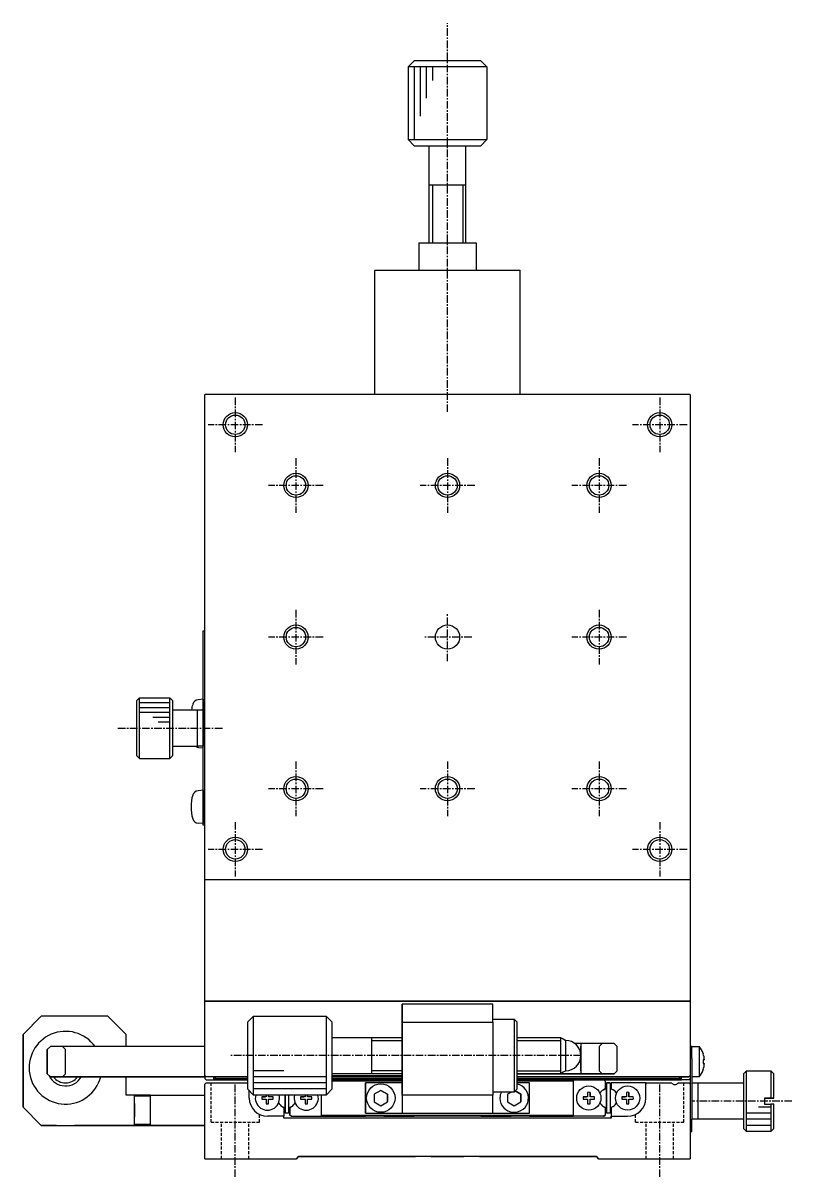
# Model space of a CAD drawing. Extents: x 483 to 812, y -95 to 104.
# Drawn here: x 685.5 to 812.3, y -85.9 to 104.3 of the extents above; entities that cross this region are included whole.
import ezdxf

# ---------------------------------------------------------------- set-up
doc = ezdxf.new("R2010")
doc.units = 0
doc.linetypes.add('CENTER', pattern=[2, 1.25, -0.25, 0.25, -0.25])
doc.linetypes.add('DASHED', pattern=[0.75, 0.5, -0.25])
doc.layers.get('0').update_dxf_attribs({"linetype": 'CONTINUOUS'})
doc.layers.add('CENTER', color=1, linetype='CENTER')

msp = doc.modelspace()

# ---------------------------------------------------------------- linework, layer by layer
at = {"color": 7, "linetype": 'CONTINUOUS'}
for p, q in [((750.018593, 98.097645), (749.018593, 97.097645)), ((749.018593, 97.097645), (749.018593, 85.097645)), ((761.018593, 98.097645), (750.018593, 98.097645)), ((761.018593, 98.097645), (762.018593, 97.097645)), ((762.018593, 97.097645), (762.018593, 85.097645)), ((750.018593, 84.097645), (749.018593, 85.097645)), ((750.018593, 84.097645), (761.018593, 84.097645)), ((752.518593, 68.097645), (752.518593, 84.097645)), ((758.518593, 68.097645), (758.518593, 84.097645)), ((761.018593, 84.097645), (762.018593, 85.097645)), ((758.518593, 77.597645), (752.518593, 77.597645)), ((750.768593, 68.097645), (750.768593, 63.597645)), ((750.768593, 68.097645), (760.268593, 68.097645)), ((760.268593, 68.097645), (760.268593, 63.597645)), ((743.518593, 43.097647), (743.518593, 63.597645)), ((743.518593, 63.597645), (767.518591, 63.597645)), ((767.518591, 43.097647), (767.518591, 63.597645)), ((795.518591, 43.097647), (715.518591, 43.097647)), ((715.518593, -56.902355), (715.518593, 43.097647)), ((795.518591, 43.097647), (795.518591, -56.902355)), ((715.218591, -27.902353), (715.218591, 4.097647)), ((715.218591, 4.097647), (715.518591, 4.097647)), ((704.218591, -7.402353), (704.718591, -6.902353)), ((704.218591, -7.402353), (704.218591, -16.402351)), ((704.718591, -6.902353), (709.718591, -6.902353)), ((709.718591, -6.902353), (710.218591, -7.402353)), ((710.218591, -16.402351), (710.218591, -7.402353)), ((715.218591, -7.152353), (714.371343, -7.226477)), ((715.218591, -7.152353), (715.218591, -8.902353)), ((710.218591, -8.902353), (714.218591, -8.902353)), ((714.218591, -8.902353), (714.218591, -14.902353)), ((714.218591, -8.902353), (714.218591, -14.902353)), ((714.218591, -8.902353), (715.218591, -8.902353)), ((715.218591, -8.902353), (715.218591, -14.902353)), ((710.218591, -14.902353), (714.218591, -14.902353)), ((715.218591, -14.902353), (714.218591, -14.902353)), ((714.451141, -15.085209), (715.218591, -15.152353)), ((704.218591, -16.402351), (704.718591, -16.902353)), ((704.718591, -16.902353), (709.718591, -16.902353)), ((709.718591, -16.902353), (710.218591, -16.402351)), ((715.218591, -22.152353), (714.371343, -22.226477)), ((715.218591, -22.152353), (715.218591, -27.652353)), ((715.218591, -27.652353), (714.371343, -27.578227)), ((715.518591, -27.902353), (715.218591, -27.902353)), ((795.518591, -36.902353), (715.518591, -36.902353)), ((715.518593, -69.202355), (715.518593, -56.902355)), ((715.518593, -56.902355), (795.518593, -56.902355)), ((795.518591, -56.902355), (715.518593, -56.902355)), ((795.518593, -56.902355), (795.518593, -69.202355)), ((748.018593, -57.402355), (748.018593, -60.402355)), ((748.018593, -60.402355), (748.018593, -57.402355)), ((763.018593, -57.402355), (748.018593, -57.402355)), ((763.018593, -60.402355), (763.018593, -57.402355)), ((685.518593, -62.402355), (688.518593, -59.402355)), ((699.518593, -59.402355), (688.518593, -59.402355)), ((699.518593, -59.402355), (702.518593, -62.402355)), ((722.518593, -60.402355), (723.518593, -59.402355)), ((722.518593, -60.402355), (722.518593, -71.402355)), ((722.518593, -60.402355), (722.518593, -65.852544)), ((723.518593, -72.402355), (723.518593, -59.402355)), ((723.518593, -59.402355), (735.518593, -59.402355)), ((735.518593, -59.402355), (735.518593, -65.961223)), ((735.518593, -59.402355), (736.518593, -60.402355)), ((736.518593, -65.952166), (736.518593, -60.402355)), ((748.018593, -72.402355), (748.018593, -60.402355)), ((748.018593, -60.402355), (748.018593, -62.902355)), ((748.018593, -60.402355), (763.018593, -60.402355)), ((763.018593, -59.902355), (766.518593, -59.902355)), ((763.018593, -60.402355), (763.018593, -72.402355)), ((766.518593, -59.902355), (766.518593, -71.902355)), ((766.518593, -59.902355), (767.018593, -60.402355)), ((767.018593, -71.402355), (767.018593, -60.402355)), ((685.518593, -62.402355), (685.518593, -74.402355)), ((685.518593, -74.402355), (685.518593, -62.402355)), ((702.518593, -64.402355), (702.518593, -62.402355)), ((748.018593, -61.152355), (748.018593, -70.652355)), ((748.018593, -61.152355), (748.018593, -62.902355)), ((689.518593, -64.902355), (690.018593, -64.402355)), ((692.018593, -64.402355), (690.018593, -64.402355)), ((692.018593, -64.402355), (692.518593, -64.902355)), ((715.518593, -64.402355), (692.018593, -64.402355)), ((736.518593, -62.902355), (743.018593, -62.902355)), ((743.013593, -62.902355), (743.018593, -62.902355)), ((743.018593, -63.085399), (743.018593, -62.90235)), ((743.018593, -62.902355), (743.023593, -62.902355)), ((743.018593, -62.902355), (748.018593, -62.902355)), ((743.018593, -65.829499), (743.018593, -63.085399)), ((767.018593, -62.902355), (774.152568, -62.902355)), ((774.152568, -62.902355), (774.152568, -65.929525)), ((774.152568, -62.902355), (774.58558, -63.152355)), ((774.58558, -63.152355), (775.018593, -63.402355)), ((775.018593, -65.924996), (775.018593, -63.402355)), ((777.518593, -63.902355), (776.518593, -63.902355)), ((777.518593, -63.902355), (777.518593, -65.902355)), ((777.518593, -63.902355), (777.518593, -64.402355)), ((781.018593, -63.902355), (777.518593, -63.902355)), ((777.518593, -68.402355), (777.518593, -64.402355)), ((780.518593, -64.402355), (781.018593, -63.902355)), ((780.518593, -64.402355), (780.518593, -68.402355)), ((783.018593, -63.902355), (781.018593, -63.902355)), ((783.018593, -63.902355), (783.518593, -64.402355)), ((783.518593, -68.402355), (783.518593, -64.402355)), ((795.818593, -64.402355), (795.518593, -64.402355)), ((795.818593, -66.402355), (795.818593, -64.402355)), ((795.818593, -64.402355), (797.041092, -64.402355)), ((797.041092, -64.402355), (797.041092, -69.402355)), ((689.518593, -64.902355), (689.518593, -68.902355)), ((689.518593, -68.902355), (689.518593, -64.902355)), ((692.518593, -68.902355), (692.518593, -64.902355)), ((722.518593, -65.852544), (722.518593, -71.402355)), ((735.518593, -65.961223), (735.518593, -72.402355)), ((736.518593, -71.402355), (736.518593, -65.952166)), ((743.018593, -65.902355), (743.018593, -65.829499)), ((743.018593, -68.719311), (743.018593, -65.902355)), ((774.152568, -65.929525), (774.152568, -68.902355)), ((775.018593, -68.402355), (775.018593, -65.924996)), ((777.518593, -65.902355), (777.518593, -68.902355)), ((795.818593, -66.402355), (795.818593, -76.402355)), ((797.683895, -65.552355), (797.683895, -65.58611)), ((797.683895, -65.552355), (797.683895, -65.58611)), ((775.018593, -68.402355), (774.58558, -68.652355)), ((777.518593, -68.402355), (777.518593, -68.902355)), ((781.018593, -68.902355), (780.518593, -68.402355)), ((783.518593, -68.402355), (783.018593, -68.902355)), ((783.018593, -68.902355), (783.518593, -68.402355)), ((797.683895, -66.602355), (797.683895, -67.202355)), ((797.896029, -66.602355), (797.683895, -66.602355)), ((797.683895, -67.202355), (797.896029, -67.202355)), ((797.683895, -68.2186), (797.683895, -68.252355)), ((797.683895, -68.2186), (797.683895, -68.252355)), ((804.318593, -68.902355), (804.818593, -68.402355)), ((804.818593, -78.402355), (804.818593, -68.402355)), ((804.818593, -68.402355), (808.818593, -68.402355)), ((808.818593, -68.402355), (808.818593, -72.901975)), ((808.818593, -68.402355), (809.318593, -68.902355)), ((690.018593, -69.402355), (689.518593, -68.902355)), ((689.518593, -68.902355), (690.018593, -69.402355)), ((690.018593, -69.402355), (692.018593, -69.402355)), ((706.518593, -69.402355), (690.018593, -69.402355)), ((692.518593, -68.902355), (692.018593, -69.402355)), ((692.018593, -69.402355), (715.518593, -69.402355)), ((702.518593, -72.402355), (702.518593, -69.402355)), ((715.518593, -69.402355), (706.518593, -69.402355)), ((715.518593, -69.202355), (715.518593, -69.702355)), ((715.718593, -69.402355), (715.518593, -69.202355)), ((715.518593, -69.202355), (715.718593, -69.402355)), ((715.518593, -69.402355), (715.518593, -69.702355)), ((715.718593, -69.902355), (715.518593, -69.702355)), ((715.518593, -69.702355), (715.718593, -69.902355)), ((715.818593, -69.402355), (715.718593, -69.402355)), ((716.918593, -69.402355), (715.718593, -69.402355)), ((715.718593, -69.902355), (716.918593, -69.902355)), ((715.718593, -69.902355), (716.918593, -69.902355)), ((722.518593, -69.402355), (715.818593, -69.402355)), ((716.918593, -69.402355), (716.918593, -69.902355)), ((716.918593, -69.402355), (716.918593, -69.902355)), ((716.918593, -69.402355), (722.518593, -69.402355)), ((717.018593, -69.902355), (716.918593, -69.902355)), ((716.918593, -69.902355), (717.018593, -69.902355)), ((717.218593, -69.702355), (717.018593, -69.902355)), ((722.518593, -69.902355), (717.018593, -69.902355)), ((717.018593, -69.902355), (720.518593, -69.902355)), ((717.218593, -69.402355), (717.218593, -69.702355)), ((717.218593, -69.702355), (722.518593, -69.702355)), ((722.518593, -69.902355), (720.518593, -69.902355)), ((722.518593, -69.902355), (720.518593, -69.902355)), ((720.518593, -69.902355), (722.518593, -69.902355)), ((743.018593, -68.902355), (736.518593, -68.902355)), ((736.518593, -69.202355), (748.018593, -69.202355)), ((748.018593, -69.402355), (736.518593, -69.402355)), ((736.518593, -69.402355), (748.018593, -69.402355)), ((736.518593, -69.702355), (748.018593, -69.702355)), ((736.518593, -69.902355), (748.018593, -69.902355)), ((748.018593, -70.102355), (736.518593, -70.102355)), ((743.018593, -68.902355), (743.013593, -68.902355)), ((743.018593, -68.90236), (743.018593, -68.719311)), ((743.023593, -68.902355), (743.018593, -68.902355)), ((748.018593, -68.902355), (743.018593, -68.902355)), ((748.018593, -68.902355), (748.018593, -70.402355)), ((748.018593, -68.902355), (748.018593, -70.652355)), ((774.152568, -68.902355), (767.018593, -68.902355)), ((795.218593, -69.402355), (767.018593, -69.402355)), ((767.018593, -69.402355), (794.118593, -69.402355)), ((767.018593, -69.702355), (793.818593, -69.702355)), ((767.018593, -69.902355), (776.318593, -69.902355)), ((776.318593, -70.102355), (767.018593, -70.102355)), ((767.018612, -68.902355), (774.152568, -68.902355)), ((774.152568, -68.902355), (767.018612, -68.902355)), ((774.58558, -68.652355), (774.152568, -68.902355)), ((774.152568, -68.902355), (777.518593, -68.902355)), ((783.018593, -68.902355), (774.152568, -68.902355)), ((776.318593, -70.102355), (776.318593, -69.902355)), ((776.318593, -69.902355), (781.218593, -69.902355)), ((776.318593, -75.702355), (776.318593, -70.102355)), ((777.518593, -68.902355), (781.018593, -68.902355)), ((781.018593, -68.902355), (783.018593, -68.902355)), ((781.218593, -69.902355), (781.318593, -69.902355)), ((794.018593, -69.902355), (781.318593, -69.902355)), ((784.018593, -69.902355), (781.318593, -69.902355)), ((784.018593, -69.902355), (781.318593, -69.902355)), ((781.318593, -69.902355), (784.018593, -69.902355)), ((781.518593, -70.102355), (781.318593, -69.902355)), ((781.518593, -70.102355), (781.518593, -71.357943)), ((784.018593, -69.902355), (794.018593, -69.902355)), ((793.818593, -69.702355), (793.818593, -69.402355)), ((793.818593, -69.702355), (794.018593, -69.902355)), ((794.118593, -69.902355), (794.018593, -69.902355)), ((794.018593, -69.902355), (794.118593, -69.902355)), ((794.118593, -69.902355), (794.118593, -69.402355)), ((794.118593, -69.402355), (795.318593, -69.402355)), ((795.318593, -69.902355), (794.118593, -69.902355)), ((795.318593, -69.902355), (794.118593, -69.902355)), ((795.318593, -69.402355), (795.218593, -69.402355)), ((795.518593, -69.202355), (795.318593, -69.402355)), ((795.318593, -69.402355), (795.518593, -69.202355)), ((795.518593, -69.702355), (795.318593, -69.902355)), ((795.318593, -69.902355), (795.518593, -69.702355)), ((795.518593, -69.202355), (795.518593, -69.702355)), ((795.518593, -69.702355), (795.518593, -70.602355)), ((795.518593, -69.702355), (795.518593, -70.602355)), ((797.041092, -69.402355), (795.818593, -69.402355)), ((804.318593, -68.902355), (804.318593, -77.902355)), ((809.318593, -72.902696), (809.318593, -68.902355)), ((809.318593, -72.902014), (809.318593, -68.902355)), ((715.518593, -70.602355), (715.718593, -70.402355)), ((715.518593, -82.902355), (715.518593, -70.602355)), ((715.718593, -70.402355), (715.818593, -70.402355)), ((715.818593, -70.402355), (722.518593, -70.402355)), ((723.518593, -72.402355), (722.518593, -71.402355)), ((722.818593, -72.902355), (722.818593, -71.702355)), ((736.518593, -71.402355), (735.518593, -72.402355)), ((742.018593, -70.402355), (742.018593, -75.402355)), ((748.018593, -70.402355), (742.018593, -70.402355)), ((742.018593, -75.402355), (742.018593, -70.402355)), ((744.518593, -71.632184), (743.418593, -72.26727)), ((743.418593, -72.26727), (743.418593, -73.53744)), ((745.618593, -72.26727), (744.518593, -71.632184)), ((744.518593, -71.632184), (745.618593, -72.26727)), ((745.618593, -73.53744), (745.618593, -72.26727)), ((745.618593, -72.26727), (745.618593, -73.53744)), ((748.018593, -70.402355), (748.018593, -75.402355)), ((766.518593, -71.902355), (763.018593, -71.902355)), ((766.050644, -71.902355), (765.418593, -72.26727)), ((765.418593, -72.26727), (765.418593, -73.53744)), ((767.018593, -71.402355), (766.518593, -71.902355)), ((767.618593, -72.26727), (766.689874, -71.731074)), ((766.689874, -71.731074), (767.618593, -72.26727)), ((769.018593, -70.402355), (767.018593, -70.402355)), ((767.618593, -73.53744), (767.618593, -72.26727)), ((767.618593, -72.26727), (767.618593, -73.53744)), ((769.018593, -75.402355), (769.018593, -70.402355)), ((778.618593, -71.973646), (778.618593, -72.702355)), ((779.018593, -72.702355), (779.018593, -71.973646)), ((779.018593, -71.973646), (779.018593, -72.515963)), ((781.518593, -71.357943), (781.224843, -71.52754)), ((781.224843, -71.52754), (781.518593, -71.357943)), ((781.718593, -70.402355), (782.318593, -70.402355)), ((781.718593, -70.402355), (781.718593, -75.402355)), ((781.718593, -70.402355), (781.718593, -71.343459)), ((782.318593, -70.402355), (781.718593, -70.402355)), ((781.718593, -74.552355), (781.718593, -71.252355)), ((781.718593, -71.343459), (781.718593, -71.252355)), ((781.718593, -71.343459), (781.718593, -71.252355)), ((781.718593, -71.343459), (781.718593, -71.252355)), ((781.718593, -71.343459), (781.718593, -71.252355)), ((781.718593, -71.343459), (781.718593, -71.252355)), ((781.718593, -71.343459), (781.718593, -71.252355)), ((781.718593, -71.343459), (781.718593, -71.252355)), ((781.718593, -71.343459), (781.718593, -71.252355)), ((781.718593, -71.343459), (781.718593, -71.252355)), ((781.718593, -71.343459), (781.718593, -71.252355)), ((781.718593, -71.343459), (781.718593, -71.252355)), ((781.718593, -71.343459), (781.718593, -71.252355)), ((781.718593, -71.343459), (781.718593, -71.252355)), ((781.718593, -71.343459), (781.718593, -71.252355)), ((781.718593, -71.343459), (781.718593, -71.252355)), ((781.718593, -71.343459), (781.718593, -71.252355)), ((781.718593, -71.343459), (781.718593, -71.252355)), ((781.718593, -71.343459), (781.718593, -71.252355)), ((781.718593, -71.343459), (781.718593, -71.252355)), ((781.718593, -71.343459), (781.718593, -71.252355)), ((781.718593, -71.343459), (781.718593, -71.252355)), ((781.718593, -71.343459), (781.718593, -71.252355)), ((781.718593, -71.343459), (781.718593, -71.252355)), ((781.718593, -71.343459), (781.718593, -71.252355)), ((781.718593, -71.343459), (781.718593, -71.252355)), ((781.718593, -71.343459), (781.718593, -71.252355)), ((781.718593, -71.343459), (781.718593, -71.252355)), ((781.718593, -71.343459), (781.718593, -71.252355)), ((781.718593, -71.343459), (781.718593, -71.252355)), ((781.718593, -71.343459), (781.718593, -71.252355)), ((781.718593, -71.343459), (781.718593, -71.252355)), ((782.318593, -70.402355), (782.318593, -75.402355)), ((782.518593, -70.402355), (782.518593, -71.357943)), ((788.218593, -70.402355), (782.518593, -70.402355)), ((782.518593, -70.402355), (782.518593, -71.357943)), ((782.518593, -71.357943), (782.812343, -71.52754)), ((782.518593, -71.357943), (782.812343, -71.52754)), ((785.018593, -71.973646), (785.018593, -72.702355)), ((785.418593, -72.702355), (785.418593, -71.973646)), ((785.418593, -71.973646), (785.418593, -72.515963)), ((788.218593, -72.902355), (788.218593, -70.402355)), ((788.218593, -70.402355), (788.218593, -70.602355)), ((788.218593, -70.402355), (792.357155, -70.402355)), ((788.218593, -72.902355), (788.218593, -70.602355)), ((792.706343, -70.602355), (792.357155, -70.402355)), ((793.680031, -70.402355), (793.330843, -70.602355)), ((793.680031, -70.402355), (795.218593, -70.402355)), ((795.218593, -70.402355), (795.318593, -70.402355)), ((795.318593, -70.402355), (795.518593, -70.602355)), ((795.518593, -70.602355), (795.518593, -82.902355)), ((795.818593, -70.402355), (796.818593, -70.402355)), ((796.818593, -70.402355), (796.818593, -76.402355)), ((796.818593, -70.402355), (796.818593, -76.402355)), ((796.818593, -70.402355), (804.318593, -70.402355)), ((706.518593, -72.402355), (702.518593, -72.402355)), ((703.918593, -77.252355), (703.918593, -72.552355)), ((703.918593, -77.252355), (703.918593, -72.552355)), ((703.918593, -72.552355), (706.518593, -72.552355)), ((703.918593, -73.802355), (703.918593, -74.902355)), ((703.918593, -74.902355), (703.918593, -73.802355)), ((706.518593, -72.402355), (715.518593, -72.402355)), ((706.518593, -77.402355), (706.518593, -72.402355)), ((706.518593, -72.402355), (706.518593, -72.552355)), ((735.518593, -72.402355), (723.518593, -72.402355)), ((725.618593, -72.702355), (724.889884, -72.702355)), ((724.889884, -72.702355), (725.432201, -72.702355)), ((724.889884, -73.102355), (725.618593, -73.102355)), ((725.618593, -72.402355), (725.618593, -72.702355)), ((725.618593, -73.102355), (725.618593, -73.831064)), ((726.018593, -72.399218), (726.018593, -72.515963)), ((726.018593, -72.702355), (726.018593, -72.402355)), ((726.747302, -72.702355), (726.018593, -72.702355)), ((726.018593, -73.102355), (726.747302, -73.102355)), ((726.018593, -73.831064), (726.018593, -73.102355)), ((726.018593, -73.831064), (726.018593, -73.288747)), ((726.747302, -72.702355), (726.204985, -72.702355)), ((728.718593, -72.402355), (728.718593, -75.402355)), ((728.718593, -74.552355), (728.718593, -72.402355)), ((729.318593, -72.402355), (729.318593, -75.402355)), ((732.018593, -72.702355), (731.289884, -72.702355)), ((731.289884, -72.702355), (731.832201, -72.702355)), ((731.289884, -73.102355), (732.018593, -73.102355)), ((732.018593, -72.402355), (732.018593, -72.702355)), ((732.018593, -73.102355), (732.018593, -73.831064)), ((732.418593, -72.399218), (732.418593, -72.515963)), ((732.418593, -72.702355), (732.418593, -72.402355)), ((733.147302, -72.702355), (732.418593, -72.702355)), ((732.418593, -73.102355), (733.147302, -73.102355)), ((732.418593, -73.831064), (732.418593, -73.102355)), ((732.418593, -73.831064), (732.418593, -73.288747)), ((733.147302, -72.702355), (732.604985, -72.702355)), ((734.718593, -75.702355), (734.718593, -72.402355)), ((734.718593, -75.902355), (734.718593, -72.402355)), ((743.418593, -73.53744), (744.518593, -74.172526)), ((744.518593, -74.172526), (745.618593, -73.53744)), ((763.018593, -72.402355), (748.018593, -72.402355)), ((748.018593, -72.402355), (748.018593, -75.402355)), ((763.018593, -75.402355), (763.018593, -72.402355)), ((765.418593, -73.53744), (766.518593, -74.172526)), ((766.518593, -74.172526), (767.618593, -73.53744)), ((778.618593, -72.702355), (777.889884, -72.702355)), ((777.889884, -72.702355), (778.432201, -72.702355)), ((777.889884, -73.102355), (778.618593, -73.102355)), ((778.618593, -73.102355), (778.618593, -73.831064)), ((779.747302, -72.702355), (779.018593, -72.702355)), ((779.018593, -73.102355), (779.747302, -73.102355)), ((779.018593, -73.831064), (779.018593, -73.102355)), ((779.018593, -73.831064), (779.018593, -73.288747)), ((779.747302, -72.702355), (779.204985, -72.702355)), ((785.018593, -72.702355), (784.289884, -72.702355)), ((784.289884, -72.702355), (784.832201, -72.702355)), ((784.289884, -73.102355), (785.018593, -73.102355)), ((785.018593, -73.102355), (785.018593, -73.831064)), ((786.147302, -72.702355), (785.418593, -72.702355)), ((785.418593, -73.102355), (786.147302, -73.102355)), ((785.418593, -73.831064), (785.418593, -73.102355)), ((785.418593, -73.831064), (785.418593, -73.288747)), ((786.147302, -72.702355), (785.604985, -72.702355)), ((807.818593, -72.901975), (807.818593, -73.901975)), ((808.818593, -72.901975), (807.818593, -72.901975)), ((807.818593, -72.901975), (807.818593, -72.902735)), ((807.818593, -72.902735), (808.818593, -72.902735)), ((807.818593, -72.902735), (807.818593, -73.902735)), ((807.818593, -73.901975), (808.818593, -73.901975)), ((808.818593, -72.901975), (809.318593, -72.902014)), ((809.318593, -72.902696), (808.818593, -72.902735)), ((808.818593, -73.901975), (808.818593, -78.402355)), ((809.318593, -73.902014), (808.818593, -73.901975)), ((809.318593, -72.902696), (809.318593, -72.902014)), ((809.318593, -77.902355), (809.318593, -73.902014)), ((809.318593, -73.902014), (809.318593, -73.902696)), ((809.318593, -77.902355), (809.318593, -73.902696)), ((688.518593, -77.402355), (685.518593, -74.402355)), ((685.518593, -74.402355), (688.518593, -77.402355)), ((703.918593, -76.002355), (703.918593, -74.902355)), ((703.918593, -74.902355), (703.918593, -76.002355)), ((728.518593, -75.902355), (725.818593, -75.902355)), ((728.224843, -74.27717), (728.518593, -74.446767)), ((728.518593, -74.446767), (728.518593, -75.902355)), ((728.518593, -76.202355), (728.518593, -75.902355)), ((728.718593, -74.552355), (728.718593, -74.461251)), ((728.718593, -74.552355), (728.718593, -74.461251)), ((728.718593, -74.552355), (728.718593, -74.461251)), ((728.718593, -74.552355), (728.718593, -74.461251)), ((728.718593, -74.552355), (728.718593, -74.461251)), ((728.718593, -74.552355), (728.718593, -74.461251)), ((728.718593, -74.552355), (728.718593, -74.461251)), ((728.718593, -74.552355), (728.718593, -74.461251)), ((728.718593, -74.552355), (728.718593, -74.461251)), ((728.718593, -74.552355), (728.718593, -74.461251)), ((728.718593, -74.461251), (728.718593, -75.402355)), ((728.718593, -74.552355), (728.718593, -74.461251)), ((728.718593, -74.552355), (728.718593, -74.461251)), ((728.718593, -74.552355), (728.718593, -74.461251)), ((728.718593, -74.552355), (728.718593, -74.461251)), ((728.718593, -74.552355), (728.718593, -74.461251)), ((728.718593, -74.552355), (728.718593, -74.461251)), ((728.718593, -74.552355), (728.718593, -74.461251)), ((728.718593, -74.552355), (728.718593, -74.461251)), ((728.718593, -74.552355), (728.718593, -74.461251)), ((728.718593, -74.552355), (728.718593, -74.461251)), ((728.718593, -74.552355), (728.718593, -74.461251)), ((729.318593, -75.402355), (728.718593, -75.402355)), ((729.518593, -74.446767), (729.812343, -74.27717)), ((729.518593, -75.702355), (729.518593, -74.446767)), ((729.518593, -74.446767), (729.518593, -75.702355)), ((729.718593, -75.902355), (729.518593, -75.702355)), ((729.718593, -75.902355), (729.518593, -75.702355)), ((729.818593, -75.902355), (729.718593, -75.902355)), ((729.718593, -75.902355), (729.818593, -75.902355)), ((729.818593, -75.902355), (734.718593, -75.902355)), ((729.818593, -75.902355), (734.718593, -75.902355)), ((734.718593, -75.702355), (734.718593, -75.902355)), ((734.718593, -75.702355), (776.318593, -75.702355)), ((776.318593, -75.902355), (734.718593, -75.902355)), ((734.718593, -75.902355), (742.018598, -75.902355)), ((742.018598, -75.902355), (736.268593, -75.902355)), ((742.018598, -75.902355), (736.268593, -75.902355)), ((742.018598, -75.902355), (736.268593, -75.902355)), ((742.018598, -75.902355), (736.268593, -75.902355)), ((742.018593, -75.402355), (748.018593, -75.402355)), ((742.018593, -75.402355), (754.018598, -75.402355)), ((745.018588, -75.902355), (747.518593, -75.902355)), ((747.518593, -75.902355), (750.018593, -75.902355)), ((750.018593, -75.902355), (747.518593, -75.902355)), ((751.518593, -75.902355), (747.518593, -75.902355)), ((748.018593, -75.402355), (763.018593, -75.402355)), ((757.018588, -75.402355), (763.018593, -75.402355)), ((763.518593, -75.902355), (759.518593, -75.902355)), ((761.018593, -75.902355), (763.518593, -75.902355)), ((763.518593, -75.902355), (761.018593, -75.902355)), ((763.018593, -75.402355), (769.018593, -75.402355)), ((763.018593, -75.402355), (769.018593, -75.402355)), ((763.518593, -75.902355), (766.018598, -75.902355)), ((769.018588, -75.902355), (776.318593, -75.902355)), ((774.768593, -75.902355), (769.018588, -75.902355)), ((774.768593, -75.902355), (769.018588, -75.902355)), ((774.768593, -75.902355), (769.018588, -75.902355)), ((774.768593, -75.902355), (769.018588, -75.902355)), ((776.318593, -75.902355), (776.318593, -75.702355)), ((781.218593, -75.902355), (776.318593, -75.902355)), ((781.218593, -75.902355), (776.318593, -75.902355)), ((781.218593, -75.902355), (781.318593, -75.902355)), ((781.318593, -75.902355), (781.218593, -75.902355)), ((781.224843, -74.27717), (781.518593, -74.446767)), ((781.518593, -75.702355), (781.318593, -75.902355)), ((781.318593, -75.902355), (781.518593, -75.702355)), ((781.518593, -74.446767), (781.518593, -75.702355)), ((781.718593, -74.552355), (781.718593, -74.461251)), ((781.718593, -74.552355), (781.718593, -74.461251)), ((781.718593, -74.552355), (781.718593, -74.461251)), ((781.718593, -74.552355), (781.718593, -74.461251)), ((781.718593, -74.552355), (781.718593, -74.461251)), ((781.718593, -74.552355), (781.718593, -74.461251)), ((781.718593, -74.552355), (781.718593, -74.461251)), ((781.718593, -74.461251), (781.718593, -75.402355)), ((781.718593, -74.552355), (781.718593, -74.461251)), ((781.718593, -74.552355), (781.718593, -74.461251)), ((781.718593, -74.552355), (781.718593, -74.461251)), ((781.718593, -74.552355), (781.718593, -74.461251)), ((781.718593, -74.552355), (781.718593, -74.461251)), ((781.718593, -74.552355), (781.718593, -74.461251)), ((781.718593, -74.552355), (781.718593, -74.461251)), ((781.718593, -74.552355), (781.718593, -74.461251)), ((782.318593, -75.402355), (781.718593, -75.402355)), ((782.812343, -74.27717), (782.518593, -74.446767)), ((782.518593, -74.446767), (782.518593, -75.902355)), ((782.518593, -74.446767), (782.518593, -75.902355)), ((782.518593, -75.902355), (785.218593, -75.902355)), ((782.518593, -75.902355), (782.518593, -76.202355)), ((782.518593, -76.202355), (782.518593, -75.902355)), ((688.518593, -77.402355), (706.518593, -77.402355)), ((691.018598, -77.402355), (688.518593, -77.402355)), ((706.518593, -77.402355), (694.018588, -77.402355)), ((706.518593, -77.252355), (703.918593, -77.252355)), ((706.518593, -77.252355), (706.518593, -77.402355)), ((706.518593, -77.402355), (715.518593, -77.402355)), ((715.518593, -77.402355), (706.518593, -77.402355)), ((782.518593, -76.202355), (728.518593, -76.202355)), ((795.818593, -78.402355), (795.818593, -76.402355)), ((796.818593, -76.402355), (795.818593, -76.402355)), ((804.318593, -76.402355), (796.818593, -76.402355)), ((804.818593, -78.402355), (804.318593, -77.902355)), ((809.318593, -77.902355), (808.818593, -78.402355)), ((795.518593, -78.402355), (795.818593, -78.402355)), ((795.818593, -78.402355), (795.518593, -78.402355)), ((808.818593, -78.402355), (804.818593, -78.402355)), ((715.518593, -82.902355), (730.618593, -82.902355)), ((730.968593, -82.552355), (730.618593, -82.902355)), ((730.618593, -82.902355), (730.968593, -82.552355)), ((780.068593, -82.552355), (730.968593, -82.552355)), ((730.968593, -82.552355), (750.218598, -82.552355)), ((742.518593, -82.552355), (736.518593, -82.552355)), ((742.518593, -82.552355), (736.518593, -82.552355)), ((742.518593, -82.552355), (736.518593, -82.552355)), ((742.518593, -82.552355), (736.518593, -82.552355)), ((752.818588, -82.552355), (758.218598, -82.552355)), ((757.518593, -82.552355), (753.518593, -82.552355)), ((757.518593, -82.552355), (753.518593, -82.552355)), ((760.818588, -82.552355), (780.068593, -82.552355)), ((774.518593, -82.552355), (768.518593, -82.552355)), ((774.518593, -82.552355), (768.518593, -82.552355)), ((774.518593, -82.552355), (768.518593, -82.552355)), ((774.518593, -82.552355), (768.518593, -82.552355)), ((780.418593, -82.902355), (780.068593, -82.552355)), ((780.068593, -82.552355), (780.418593, -82.902355)), ((780.418593, -82.902355), (795.518593, -82.902355))]:
    msp.add_line(p, q, dxfattribs=at)
at = {"color": 3, "linetype": 'CONTINUOUS'}
for p, q in [((762.018593, 97.097645), (749.018593, 97.097645)), ((750.018593, 97.097645), (750.018593, 85.097645)), ((751.018593, 97.097645), (751.018593, 88.981451)), ((752.018593, 97.097645), (752.018593, 91.927001)), ((753.018593, 97.097645), (753.018593, 94.863477)), ((749.018593, 85.097645), (762.018593, 85.097645)), ((753.018595, 77.597645), (753.018593, 68.097645)), ((758.018589, 77.597645), (758.018591, 68.097645)), ((704.718591, -16.902353), (704.718591, -6.902353)), ((709.718591, -16.902353), (709.718591, -6.902353)), ((704.718591, -7.702353), (709.718591, -7.702353)), ((704.718591, -8.502353), (709.718591, -8.502353)), ((704.718591, -9.302353), (709.718591, -9.302353)), ((706.901921, -10.102353), (709.718591, -10.102353)), ((707.810969, -10.902353), (709.718591, -10.902353)), ((743.018593, -63.402355), (748.018593, -63.402355)), ((767.018593, -63.402355), (774.152568, -63.402355)), ((728.518593, -68.402355), (723.518593, -68.402355)), ((748.018593, -68.402355), (743.018593, -68.402355)), ((767.018612, -68.402355), (774.152568, -68.402355)), ((735.518593, -69.402355), (723.518593, -69.402355)), ((735.518593, -70.402355), (723.518593, -70.402355)), ((735.518593, -71.402355), (723.518593, -71.402355)), ((808.818593, -75.402355), (804.818593, -75.402355)), ((808.818593, -74.402355), (806.818593, -74.402355)), ((808.818593, -76.402355), (804.818593, -76.402355)), ((808.818593, -77.402355), (804.818593, -77.402355))]:
    msp.add_line(p, q, dxfattribs=at)
at = {"color": 3, "linetype": 'DASHED'}
for p, q in [((716.518593, -76.902355), (716.518593, -70.402355)), ((794.518593, -76.902355), (794.518593, -70.402355)), ((724.518593, -76.902355), (724.518593, -75.606056)), ((786.518593, -76.902355), (786.518593, -75.606056)), ((716.518593, -76.902355), (724.518593, -76.902355)), ((718.268593, -82.902355), (718.268593, -76.902355)), ((722.768593, -82.902355), (722.768593, -76.902355)), ((786.518593, -76.902355), (794.518593, -76.902355)), ((788.268593, -82.902355), (788.268593, -76.902355)), ((792.768593, -82.902355), (792.768593, -76.902355))]:
    msp.add_line(p, q, dxfattribs=at)
at = {"color": 3, "linetype": 'CONTINUOUS'}
for centre in [(720.518591, 38.097647), (790.518591, 38.097647), (730.518591, 28.097647), (755.518591, 28.097647), (780.518591, 28.097647), (730.518591, 3.097647), (780.518591, 3.097647), (730.518591, -21.902353), (755.518591, -21.902353), (780.518591, -21.902353), (720.518591, -31.902353), (790.518591, -31.902353)]:
    msp.add_circle(centre, 2, dxfattribs=at)
at = {"color": 7, "linetype": 'CONTINUOUS'}
for centre, radius in [((720.518591, 38.097647), 1.6), ((790.518591, 38.097647), 1.6), ((730.518591, 28.097647), 1.6), ((755.518591, 28.097647), 1.6), ((780.518591, 28.097647), 1.6), ((730.518591, 3.097647), 1.6), ((755.518591, 3.097647), 2), ((780.518591, 3.097647), 1.6), ((730.518591, -21.902353), 1.6), ((755.518591, -21.902353), 1.6), ((780.518591, -21.902353), 1.6), ((720.518591, -31.902353), 1.6), ((790.518591, -31.902353), 1.6), ((744.518593, -72.902355), 2.35), ((778.818593, -72.902355), 2), ((785.218593, -72.902355), 2)]:
    msp.add_circle(centre, radius, dxfattribs=at)
for centre, radius, start, end in [((714.458499, -8.222671), 1, 95, 163.742972), ((720.218591, -9.902353), 7, 163.742972, 171.786789), ((714.522695, -14.267349), 0.820986, 230.666178, 265), ((714.458499, -23.222671), 1, 95, 163.742972), ((720.218591, -24.902353), 7, 163.742972, 196.257028), ((714.458499, -26.582033), 1, 196.257028, 265), ((692.518593, -67.902355), 6, 35.685335, 345.522488), ((775.018593, -65.902355), 2.5, 270, 90), ((793.918593, -66.902355), 4, 19.724634, 38.682187), ((793.918593, -66.902355), 3.988734, 4.313394, 19.268203), ((793.918593, -66.902355), 4, 321.317813, 340.275366), ((793.918593, -66.902355), 3.988734, 340.731797, 355.686606), ((692.518593, -67.902355), 3, 205.528779, 330), ((692.518593, -67.902355), 2.5, 216.869898, 270.518911), ((692.518593, -67.902355), 2.5, 270.518911, 323.130102), ((766.518593, -72.902355), 2.35, 180, 77.715488), ((766.518593, -72.902355), 2.35, 154.815663, 180), ((778.818593, -72.902355), 0.95, 77.846803, 102.153197), ((782.133498, -73.01726), 1.75, 135, 148.118467), ((782.018594, -72.902355), 1.5875, 134.999751, 149.566818), ((782.018593, -72.902355), 1.5875, 120.260814, 135), ((782.018593, -72.902355), 1.5875, 120, 120.260814), ((782.018594, -72.902355), 1.5875, 100.89309, 120), ((782.018594, -72.902355), 1.5875, 60, 79.106972), ((782.018593, -72.902355), 1.5875, 45, 60), ((781.903688, -73.01726), 1.75, 31.881533, 45), ((782.018594, -72.902355), 1.5875, 30.433263, 45.000026), ((785.218593, -72.902355), 0.95, 77.846803, 102.153197), ((793.018593, -69.652355), 1, 251.805128, 288.194872), ((725.818593, -72.902355), 3, 180, 270), ((725.818593, -72.902355), 2, 165.522488, 14.477512), ((725.818593, -72.902355), 0.95, 167.846803, 192.153197), ((725.818593, -72.902355), 0.95, 257.846803, 282.153197), ((725.818593, -72.902355), 0.95, 347.846803, 12.153197), ((729.133498, -72.78745), 1.75, 211.881533, 225), ((729.018594, -72.902355), 1.5875, 210.433182, 225.00025), ((729.018593, -72.902355), 1.5875, 225, 240), ((729.018593, -72.902355), 1.5875, 300.260814, 315), ((728.903688, -72.78745), 1.75, 315, 328.118467), ((729.018594, -72.902355), 1.5875, 315.000248, 329.566737), ((732.218593, -72.902355), 2, 165.522488, 14.477512), ((732.218593, -72.902355), 0.95, 167.846803, 192.153197), ((732.218593, -72.902355), 0.95, 257.846803, 282.153197), ((732.218593, -72.902355), 0.95, 347.846803, 12.153197), ((778.818593, -72.902355), 0.95, 167.846803, 192.153197), ((778.818593, -72.902355), 0.95, 257.846803, 282.153197), ((778.818593, -72.902355), 0.95, 347.846803, 12.153197), ((782.133498, -72.78745), 1.75, 211.881533, 225), ((782.018594, -72.902355), 1.5875, 210.433182, 224.999974), ((782.018593, -72.902355), 1.5875, 225, 239.739186), ((782.018593, -72.902355), 1.5875, 300, 315), ((781.903688, -72.78745), 1.75, 315, 328.118467), ((782.018594, -72.902355), 1.5875, 315.000249, 329.566737), ((785.218593, -72.902355), 0.95, 167.846803, 192.153197), ((785.218593, -72.902355), 0.95, 257.846803, 282.153197), ((785.218593, -72.902355), 3, 270, 0), ((785.218593, -72.902355), 0.95, 347.846803, 12.153197), ((729.018594, -72.902355), 1.5875, 240, 259.106817), ((729.018594, -72.902355), 1.5875, 280.893031, 300.260783), ((729.018593, -72.902355), 1.5875, 300, 300.260814), ((782.018593, -72.902355), 1.5875, 239.739186, 240), ((782.018594, -72.902355), 1.5875, 240, 259.106882), ((782.018594, -72.902355), 1.5875, 280.893028, 299.999969)]:
    msp.add_arc(centre, radius, start, end, dxfattribs=at)
at = {"layer": 'CENTER', "color": 1, "linetype": 'CENTER'}
for p, q in [((755.518593, 40.209009), (755.518593, 104.318031)), ((720.518591, 42.597647), (720.518591, 33.597649)), ((790.518591, 42.597647), (790.518591, 33.597649)), ((725.018591, 38.097647), (716.018591, 38.097647)), ((795.018591, 38.097647), (786.018591, 38.097647)), ((730.518591, 32.597647), (730.518591, 23.597649)), ((755.518591, 32.597647), (755.518591, 23.597649)), ((780.518591, 32.597647), (780.518591, 23.597649)), ((735.018591, 28.097647), (726.018591, 28.097647)), ((760.018591, 28.097647), (751.018591, 28.097647)), ((785.018591, 28.097647), (776.018591, 28.097647)), ((730.518591, 7.597647), (730.518591, -1.402351)), ((755.518591, -0.902353), (755.518591, 7.097647)), ((780.518591, 7.597647), (780.518591, -1.402351)), ((735.018591, 3.097647), (726.018591, 3.097647)), ((759.518591, 3.097647), (751.518591, 3.097647)), ((785.018591, 3.097647), (776.018591, 3.097647)), ((701.145241, -11.902353), (718.575531, -11.902353)), ((730.518591, -17.402353), (730.518591, -26.402351)), ((755.518591, -17.402353), (755.518591, -26.402351)), ((780.518591, -17.402353), (780.518591, -26.402351)), ((735.018591, -21.902353), (726.018591, -21.902353)), ((760.018591, -21.902353), (751.018591, -21.902353)), ((785.018591, -21.902353), (776.018591, -21.902353)), ((720.518591, -27.402353), (720.518591, -36.402351)), ((790.518591, -27.402353), (790.518591, -36.402351)), ((725.018591, -31.902353), (716.018591, -31.902353)), ((795.018591, -31.902353), (786.018591, -31.902353)), ((777.518593, -65.902355), (719.518593, -65.902355)), ((720.518593, -85.902355), (720.518593, -70.602355)), ((790.518593, -85.902355), (790.518593, -70.602355)), ((812.318593, -73.402355), (795.818593, -73.402355))]:
    msp.add_line(p, q, dxfattribs=at)

doc.saveas('drawing.dxf')
